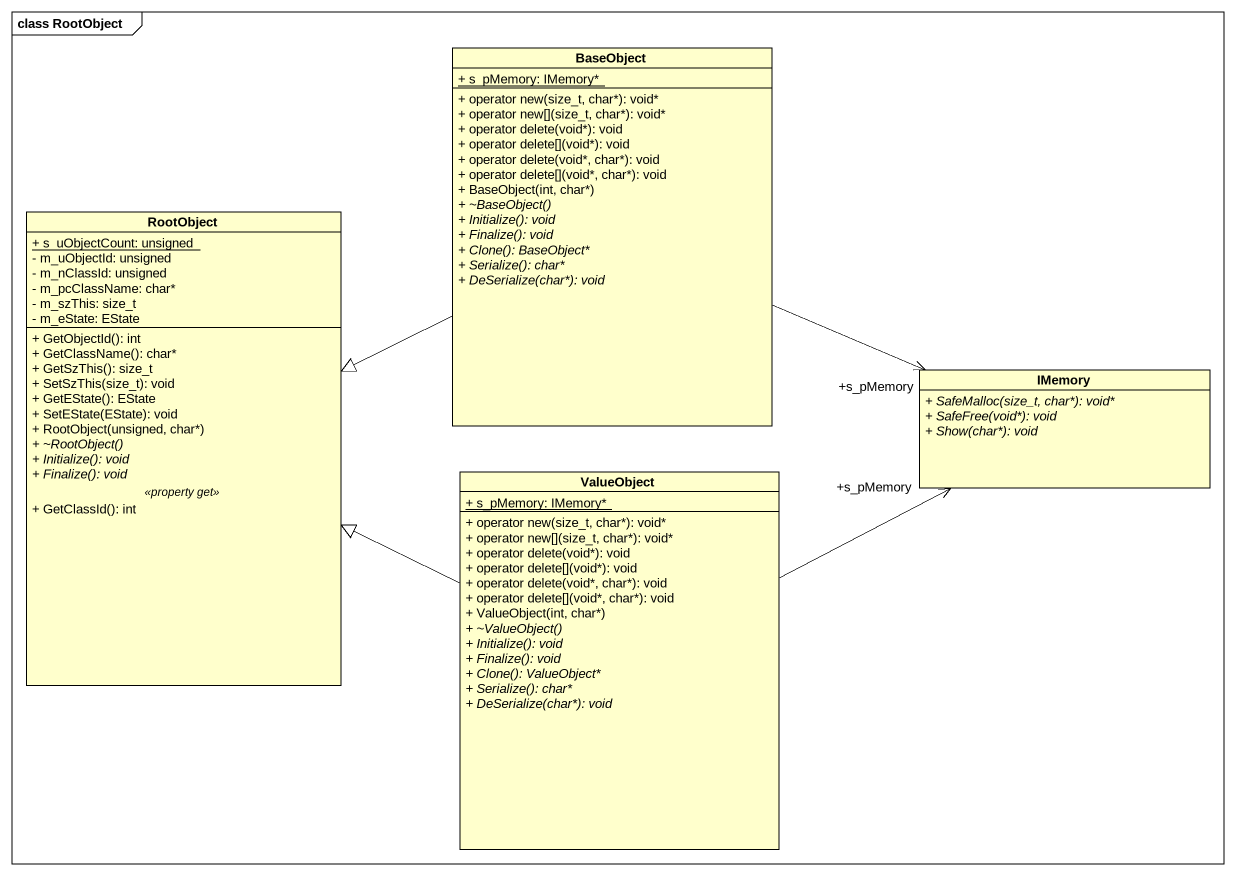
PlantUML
@startuml
mainframe class RootObject
hide circle
hide empty members
skinparam classAttributeIconSize 0
class BaseObject {
  {static} + s_pMemory: IMemory*
  + operator new(size_t, char*): void*
  + operator new[](size_t, char*): void*
  + operator delete(void*): void
  + operator delete[](void*): void
  + operator delete(void*, char*): void
  + operator delete[](void*, char*): void
  + BaseObject(int, char*)
  {abstract} + ~BaseObject()
  {abstract} + Initialize(): void
  {abstract} + Finalize(): void
  {abstract} + Clone(): BaseObject*
  {abstract} + Serialize(): char*
  {abstract} + DeSerialize(char*): void
}
class RootObject {
  {static} + s_uObjectCount: unsigned
  - m_uObjectId: unsigned
  - m_nClassId: unsigned
  - m_pcClassName: char*
  - m_szThis: size_t
  - m_eState: EState
  --
  + GetObjectId(): int
  + GetClassName(): char*
  + GetSzThis(): size_t
  + SetSzThis(size_t): void
  + GetEState(): EState
  + SetEState(EState): void
  + RootObject(unsigned, char*)
  {abstract} + ~RootObject()
  {abstract} + Initialize(): void
  {abstract} + Finalize(): void
  .. <<property get>> ..
  + GetClassId(): int
}
class IMemory {
  {abstract} + SafeMalloc(size_t, char*): void*
  {abstract} + SafeFree(void*): void
  {abstract} + Show(char*): void
}
class ValueObject {
  {static} + s_pMemory: IMemory*
  + operator new(size_t, char*): void*
  + operator new[](size_t, char*): void*
  + operator delete(void*): void
  + operator delete[](void*): void
  + operator delete(void*, char*): void
  + operator delete[](void*, char*): void
  + ValueObject(int, char*)
  {abstract} + ~ValueObject()
  {abstract} + Initialize(): void
  {abstract} + Finalize(): void
  {abstract} + Clone(): ValueObject*
  {abstract} + Serialize(): char*
  {abstract} + DeSerialize(char*): void
}
BaseObject -left-|> RootObject
BaseObject -right-> "+s_pMemory" IMemory
ValueObject -left-|> RootObject
ValueObject -right-> "+s_pMemory" IMemory
@enduml
